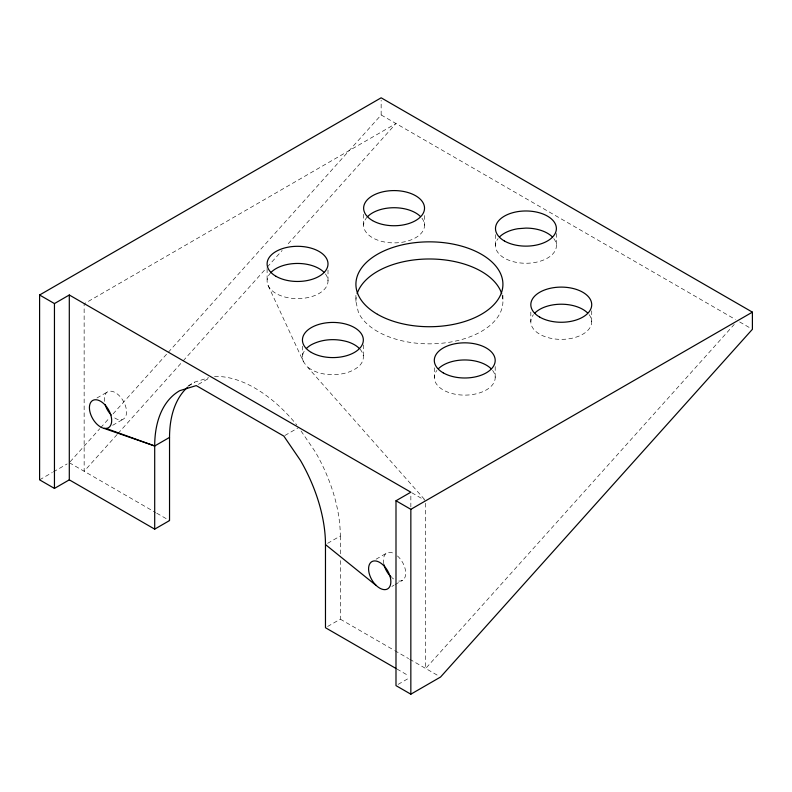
<?xml version="1.0" encoding="UTF-8"?>
<svg xmlns="http://www.w3.org/2000/svg" width="792" height="792" viewBox="0 0 792 792"><rect width="100%" height="100%" fill="white"/><g stroke="black" fill="none" stroke-linecap="round" stroke-linejoin="round"><path stroke-width="0.59" stroke-dasharray="3.96 2.97" d="M410.85 506.979L410.85 494.663M425.69 503.237L425.69 668.468L734.253 324.403M70.122 461.776L99.822 428.66M100.653 427.739L109.722 417.622M113.028 413.939L167.478 353.222M168.3 352.301L381.15 114.959L381.15 100.257M117.147 434.471L84.15 471.27L84.14 303.811L396 123.532L286.278 245.886M117.978 433.551L182.328 361.796M183.15 360.875L266.478 267.963M267.3 267.043L282.15 250.48M96.921 398.01L107.524 391.882M112.662 425.294L123.275 419.166M188.179 385.803L194.545 382.13L208.722 377.744M198.356 384.368L208.969 378.239M39.6 479.843L52.331 472.487M53.391 471.883L67.181 463.914M284.892 435.491L298.683 427.531M327.591 543.342L340.303 536.006A120.76 69.716 60 0 0 315.295 451.846L300.762 430.571M376.091 559.192L386.694 553.073M391.842 586.476L393.961 585.248M395.02 584.635L402.445 580.348M327.591 626.512L340.303 619.166L340.303 558.014M398.109 684.387L408.721 678.269M381.15 114.959L735.412 319.483M739.669 321.948L751.341 328.68M411.82 492.772L424.631 500.158M69.3 462.696L155.658 512.563M156.727 513.176L169.537 520.572M340.303 619.166L393.673 649.984M394.733 650.598L408.613 658.607M409.682 659.231L439.481 676.427M396.97 669.032L408.702 675.814M268.142 285.585L303.475 361.716L306.514 365.953L424.878 499.851M355.905 295.307L355.905 301.435L358.41 312.414A73.507 42.431 0 0 0 444.698 342.926A73.507 42.431 0 0 0 502.009 294.763M591.723 310.791L591.723 321.79M556.39 233.442L556.39 245.668M530.818 312.018L530.818 321.8M502.92 295.297L502.92 301.405M495.485 234.67L495.485 245.678M495.198 366.528L495.198 377.537M434.293 367.755L434.293 377.546M424.532 215.513L424.532 225.304M363.627 214.285L363.627 225.304M363.34 344.916L363.34 357.162M340.303 536.006L340.303 556.796M328.007 270.013L328.007 281.031M302.435 346.134L302.435 357.162M267.102 268.785L267.102 281.031M355.905 301.435A73.507 42.431 0 0 1 356.539 295.891M360.013 349.173A30.452 17.582 0 0 1 359.261 365.953C352.113 372.408 342.263 374.507 332.887 374.745A30.452 17.582 0 0 1 306.514 365.953M303.475 361.716A30.452 17.582 0 0 1 306.514 348.371M325.373 273.883A30.452 17.582 0 0 1 295.97 298.594A30.452 17.582 0 0 1 271.181 272.24M589.09 314.632A30.452 17.582 0 0 1 561.271 339.372A30.452 17.582 0 0 1 533.452 314.642M492.565 370.379A30.452 17.582 0 0 1 464.746 395.119A30.452 17.582 0 0 1 436.927 370.389M553.757 238.521A30.452 17.582 0 0 1 525.938 263.261A30.452 17.582 0 0 1 498.118 238.531M421.898 218.156A30.452 17.582 0 0 1 392.495 242.867A30.452 17.582 0 0 1 367.706 216.513M104.425 401.425A15.751 9.098 60 0 1 115.068 392.486A15.751 9.098 60 0 1 126.463 413.404A15.751 9.098 60 0 1 112.514 416.285M397.455 555.954A15.751 9.098 60 0 1 405.712 573.141A15.751 9.098 60 0 1 397.455 580.803M393.604 578.962A15.751 9.098 60 0 1 391.693 577.467M383.813 563.825A15.751 9.098 60 0 1 393.604 553.341M188.565 386.338A120.76 69.716 60 0 1 194.545 382.13M214.503 376.517A120.76 69.716 60 0 1 296.842 425.017"/><path stroke-width="1.19" d="M54.45 488.417L54.45 303.574L39.6 295L39.6 479.843L54.45 488.417L69.3 479.843L154.697 529.135L169.537 520.572L169.537 437.412A120.76 69.716 60 0 1 187.635 387.149M69.3 479.843L69.3 295L54.45 303.574M69.3 295L410.85 492.198L396 500.762L395.99 685.615L410.84 694.188L440.54 677.041L752.4 329.294L752.4 312.147L381.15 97.812L39.6 295M410.84 694.188L410.85 509.335L752.4 312.147M154.697 529.135L154.697 445.975L106.118 428.452A15.751 9.098 60 0 0 106.94 407.256A15.751 9.098 60 0 0 89.585 405.534A15.751 9.098 60 0 0 103.435 428.185L154.697 445.975L169.537 437.412M104.277 428.264L106.118 428.452M396 500.762L410.85 509.335M395.901 668.418L325.472 627.729L325.472 544.569A120.76 69.716 60 0 0 300.455 460.409L283.833 436.105L196.238 385.595L179.705 390.694A120.76 69.716 60 0 0 154.697 445.975M325.472 544.569L376.843 586.04A15.751 9.098 60 0 0 390.694 579.388A15.751 9.098 60 0 0 373.329 561.063A15.751 9.098 60 0 0 374.151 583.209L376.002 585.159M357.142 293.693A73.507 42.431 0 0 1 429.413 258.984A73.507 42.431 0 0 1 501.683 293.664M534.897 313.008A30.452 17.582 0 0 1 587.644 312.998M438.372 368.755A30.452 17.582 0 0 1 491.119 368.745M499.564 236.887A30.452 17.582 0 0 1 518.057 228.7L525.938 228.096A30.452 17.582 0 0 1 552.311 236.877M271.181 272.24A30.452 17.582 0 0 1 323.928 272.24M367.706 216.513A30.452 17.582 0 0 1 420.453 216.513M306.514 348.371A30.452 17.582 0 0 1 311.355 344.728C322.582 338.827 336.085 338.313 348.114 341.936A30.452 17.582 0 0 1 359.261 348.371M111.137 414.949A15.751 9.098 60 0 1 105.108 404.504M390.991 576.823A15.751 9.098 60 0 1 384.021 564.755M377.438 314.295A73.507 42.441 0 0 0 500.415 295.267A73.507 42.441 0 0 0 410.385 243.292A73.507 42.441 0 0 0 377.438 314.295M311.355 352.44A30.452 17.582 0 0 0 362.3 344.56A30.452 17.582 0 0 0 325.007 323.027A30.452 17.582 0 0 0 311.355 352.44M372.547 220.592A30.452 17.582 0 0 0 423.492 212.711A30.452 17.582 0 0 0 386.199 191.179A30.452 17.582 0 0 0 372.547 220.592M276.022 276.319A30.452 17.582 0 0 0 326.967 268.438A30.452 17.582 0 0 0 289.674 246.906A30.452 17.582 0 0 0 276.022 276.319M443.213 372.844A30.452 17.582 0 0 0 494.158 364.963A30.452 17.582 0 0 0 456.865 343.431A30.452 17.582 0 0 0 443.213 372.844M539.738 317.117A30.452 17.582 0 0 0 590.683 309.236A30.452 17.582 0 0 0 553.39 287.704A30.452 17.582 0 0 0 539.738 317.117M504.405 240.986A30.452 17.582 0 0 0 555.35 233.105A30.452 17.582 0 0 0 518.057 211.573A30.452 17.582 0 0 0 504.405 240.986"/></g></svg>
